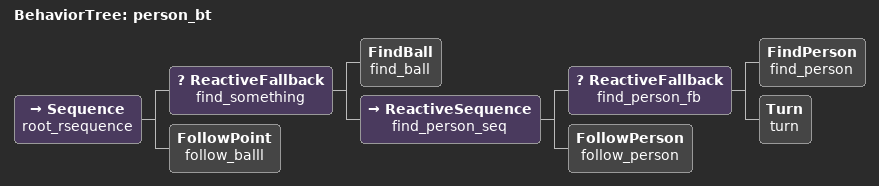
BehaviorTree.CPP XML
<root main_tree_to_execute="person_bt">
   <BehaviorTree ID="person_bt">
        <Sequence name="root_rsequence">
            <ReactiveFallback name="find_something">
                <FindBall name="find_ball"/>
                <ReactiveSequence name="find_person_seq">
                    <ReactiveFallback name="find_person_fb">
                      <FindPerson name="find_person"/>
                      <Turn name="turn"/>
                    </ReactiveFallback>
                    <FollowPerson name="follow_person"/>
                </ReactiveSequence>
            </ReactiveFallback>
            <FollowPoint name="follow_balll"/>
        </Sequence>
    </BehaviorTree>
</root>
